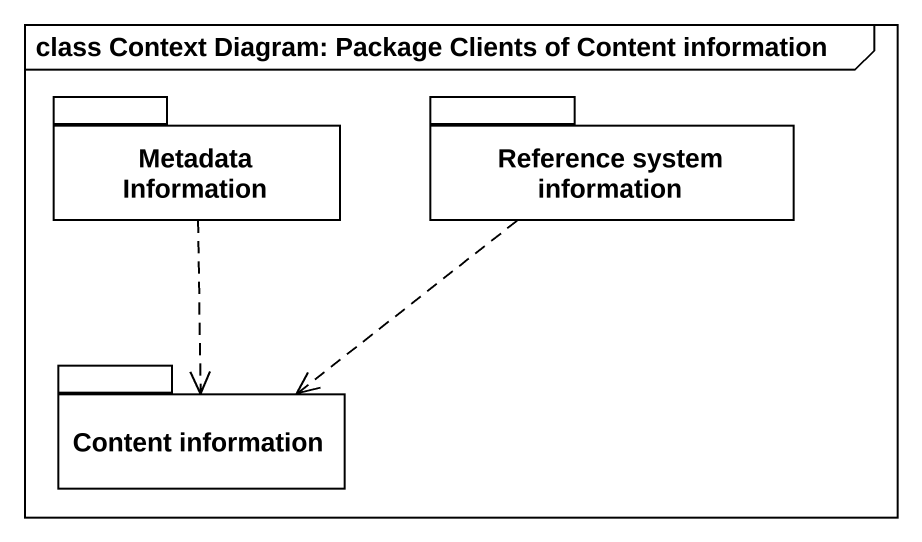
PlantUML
@startuml
mainframe class Context Diagram: Package Clients of Content information
package "Metadata Information" as Metadata_Information #FFFFFF {
}
package "Reference system information" as Reference_system_information {
}
package "Content information" as Content_information #FFFFFF {
}
Metadata_Information ..> Content_information
Reference_system_information ..> Content_information
@enduml
